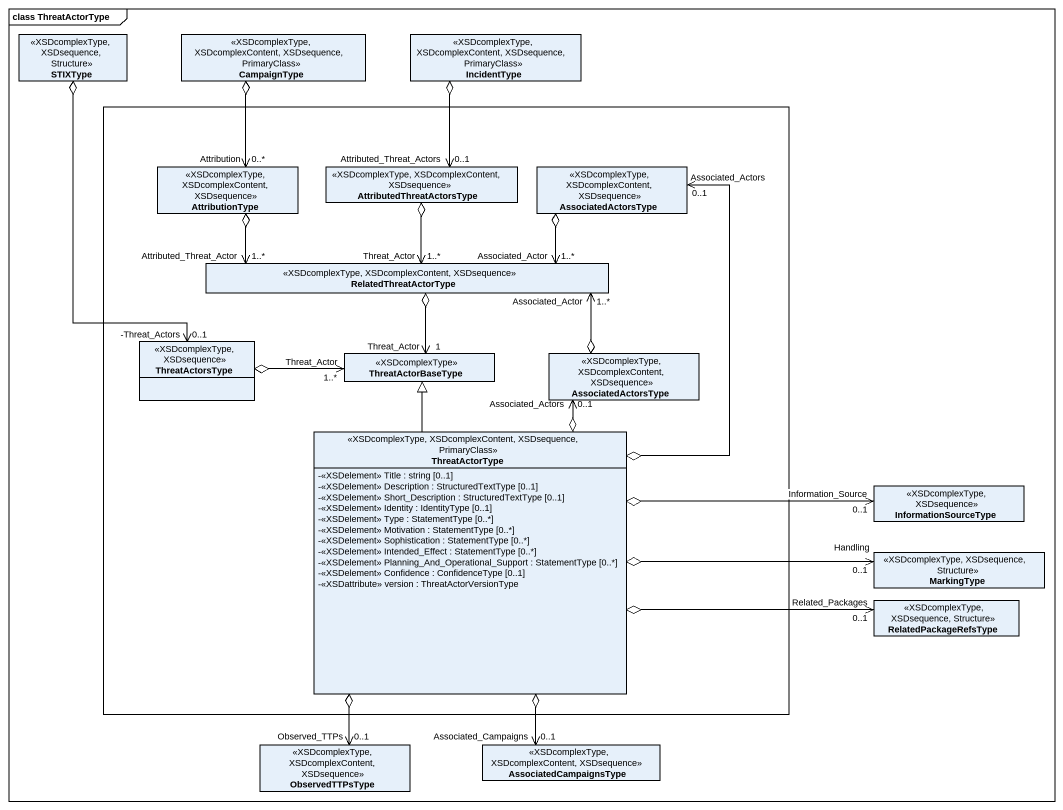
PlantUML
@startuml
mainframe class ThreatActorType
hide circle
hide empty members
skinparam classAttributeIconSize 0
class STIXType <<XSDcomplexType, XSDsequence, Structure>>
class CampaignType <<XSDcomplexType, XSDcomplexContent, XSDsequence, PrimaryClass>>
class IncidentType <<XSDcomplexType, XSDcomplexContent, XSDsequence, PrimaryClass>>
rectangle " " as rectangle1 {
  class AttributionType <<XSDcomplexType, XSDcomplexContent, XSDsequence>>
  class AttributedThreatActorsType <<XSDcomplexType, XSDcomplexContent, XSDsequence>>
  class AssociatedActorsType <<XSDcomplexType, XSDcomplexContent, XSDsequence>>
  class RelatedThreatActorType <<XSDcomplexType, XSDcomplexContent, XSDsequence>>
  class ThreatActorsType <<XSDcomplexType, XSDsequence>>
  class ThreatActorBaseType <<XSDcomplexType>>
  class "AssociatedActorsType" as AssociatedActorsType_2 <<XSDcomplexType, XSDcomplexContent, XSDsequence>>
  class ThreatActorType <<XSDcomplexType, XSDcomplexContent, XSDsequence, PrimaryClass>> {
    -<<XSDelement>> Title : string [0..1]
    -<<XSDelement>> Description : StructuredTextType [0..1]
    -<<XSDelement>> Short_Description : StructuredTextType [0..1]
    -<<XSDelement>> Identity : IdentityType [0..1]
    -<<XSDelement>> Type : StatementType [0..*]
    -<<XSDelement>> Motivation : StatementType [0..*]
    -<<XSDelement>> Sophistication : StatementType [0..*]
    -<<XSDelement>> Intended_Effect : StatementType [0..*]
    -<<XSDelement>> Planning_And_Operational_Support : StatementType [0..*]
    -<<XSDelement>> Confidence : ConfidenceType [0..1]
    -<<XSDattribute>> version : ThreatActorVersionType
  }
}
class InformationSourceType <<XSDcomplexType, XSDsequence>>
class MarkingType <<XSDcomplexType, XSDsequence, Structure>>
class RelatedPackageRefsType <<XSDcomplexType, XSDsequence, Structure>>
class ObservedTTPsType <<XSDcomplexType, XSDcomplexContent, XSDsequence>>
class AssociatedCampaignsType <<XSDcomplexType, XSDcomplexContent, XSDsequence>>
AttributionType "Attribution\n0..*" <-up-o CampaignType
AttributedThreatActorsType "Attributed_Threat_Actors\n0..1" <-up-o IncidentType
AssociatedActorsType "Associated_Actors\n0..1" <--o ThreatActorType
RelatedThreatActorType "Attributed_Threat_Actor\n1..*" <-left-o AttributionType
RelatedThreatActorType "Threat_Actor\n1..*" <-up-o AttributedThreatActorsType
RelatedThreatActorType "Associated_Actor\n1..*" <-right-o AssociatedActorsType
RelatedThreatActorType "Associated_Actor\n1..*" <-right-o AssociatedActorsType_2
ThreatActorsType "-Threat_Actors\n0..1" <-up-o STIXType
ThreatActorBaseType "Threat_Actor\n1" <-up-o RelatedThreatActorType
ThreatActorBaseType "Threat_Actor\n1..*" <-left-o ThreatActorsType
AssociatedActorsType_2 "Associated_Actors\n0..1" <--o ThreatActorType
ThreatActorType -up-|> ThreatActorBaseType
InformationSourceType "Information_Source\n0..1" <-left-o ThreatActorType
MarkingType "Handling\n0..1" <-left-o ThreatActorType
RelatedPackageRefsType "Related_Packages\n0..1" <-left-o ThreatActorType
ObservedTTPsType "Observed_TTPs\n0..1" <-up-o ThreatActorType
AssociatedCampaignsType "Associated_Campaigns\n0..1" <-up-o ThreatActorType
@enduml
